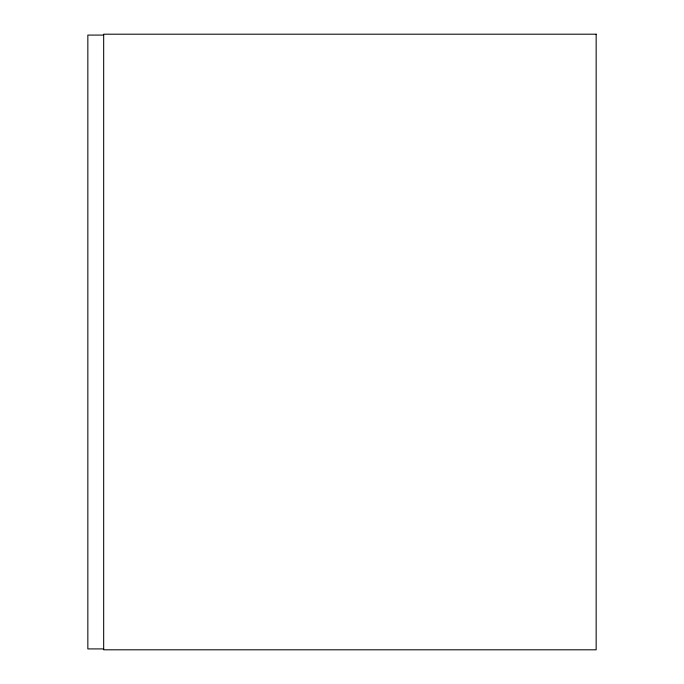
<?xml version="1.0" encoding="UTF-8"?>
<svg xmlns="http://www.w3.org/2000/svg" width="684" height="684" viewBox="0 0 684 684"><rect width="100%" height="100%" fill="white"/><g stroke="black" fill="none" stroke-linecap="round" stroke-linejoin="round"><path stroke-width="1.03" d="M103.677 35.081L87.843 35.081L87.843 648.919L103.677 648.919M596.157 34.2L103.677 34.2L103.677 649.8L596.157 649.8L596.157 34.2"/></g></svg>
